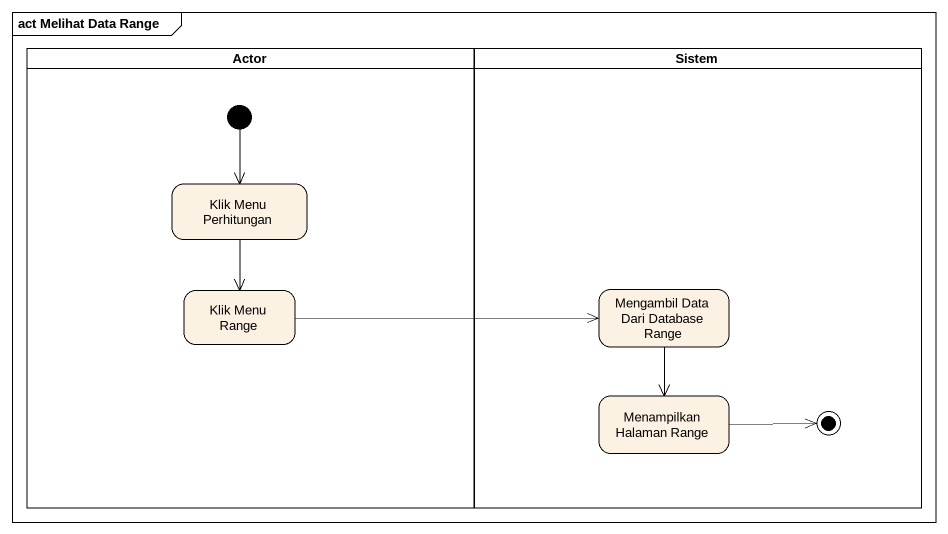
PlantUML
@startuml
mainframe act Melihat Data Range
hide empty description
state "Actor" as Actor_ <<partition>> {
  state "Klik Menu Perhitungan" as Klik_Menu_Perhitungan
  state "Klik Menu Range" as Klik_Menu_Range
  [*] --> Klik_Menu_Perhitungan
}
state Sistem <<partition>> {
  state "Mengambil Data Dari Database Range" as Mengambil_Data_Dari
  state "Menampilkan Halaman Range" as Menampilkan_Halaman_Range
  Menampilkan_Halaman_Range -right-> [*]
}
Klik_Menu_Perhitungan --> Klik_Menu_Range
Klik_Menu_Range -right-> Mengambil_Data_Dari
Mengambil_Data_Dari --> Menampilkan_Halaman_Range
@enduml
